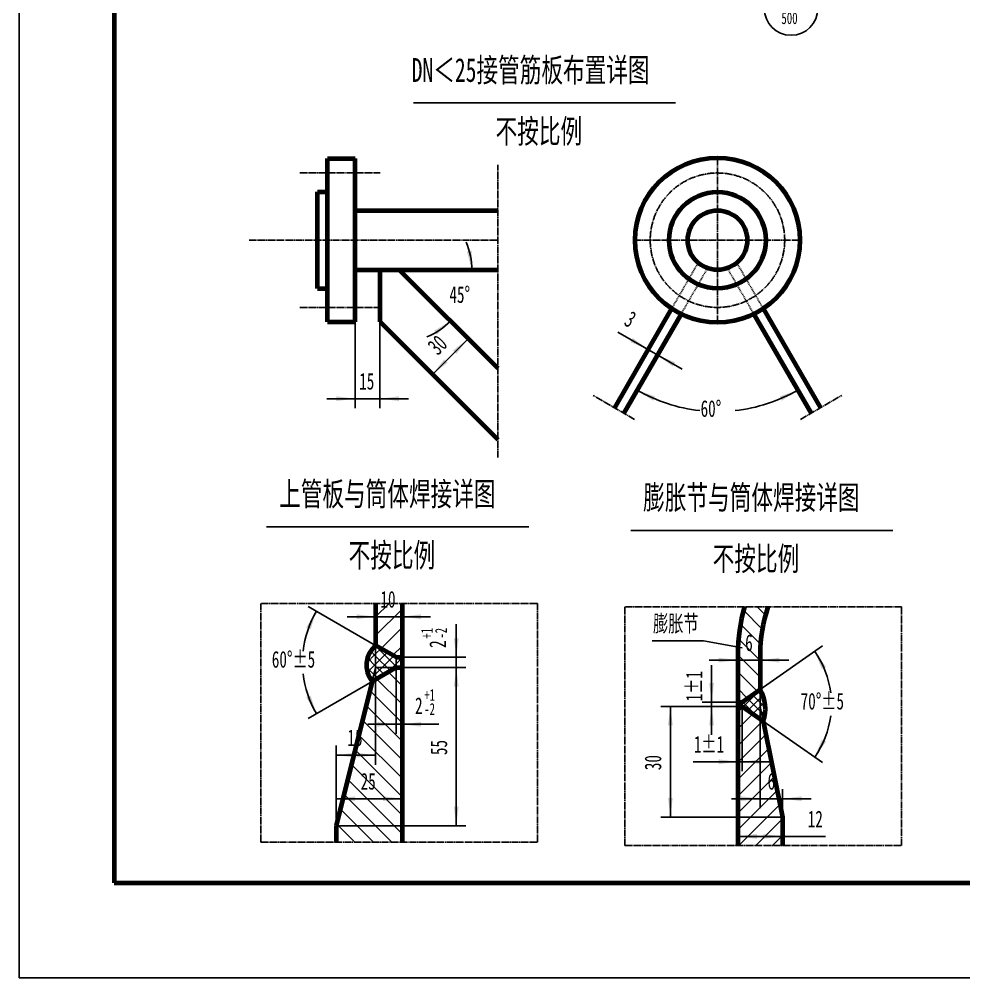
# Model space of a CAD drawing. Header units: millimetres. Extents: x -8410 to 8410, y -5940 to 5940.
# Drawn here: x -8410 to -4438, y -5940 to -1907 of the extents above; entities that cross this region are included whole.
import ezdxf

# ---------------------------------------------------------------- set-up
doc = ezdxf.new("R2010")
doc.units = ezdxf.units.MM
doc.linetypes.add('EB_DASH', pattern=[6, 3, -3])
doc.linetypes.add('EB_DASHDOT', pattern=[39, 30, -3, 3, -3])
for name, color, linetype, lineweight in [('CAXA0', 7, 'Continuous', 70), ('CAXA1', 1, 'EB_DASHDOT', 25), ('CAXA2', 6, 'EB_DASH', 25), ('CAXA3', 7, 'Continuous', 25), ('CAXA4', 3, 'Continuous', 25), ('CAXA5', 4, 'Continuous', 25)]:
    doc.layers.add(name, color=color, linetype=linetype, lineweight=lineweight)
doc.styles.add('标准', font='', dxfattribs={"width": 0.667})
doc.styles.get('标准').set_extended_font_data('FangSong_GB2312')
doc.dimstyles.new('标准', dxfattribs={"dimscale": 20, "dimtxt": 3.5, "dimasz": 4, "dimexe": 2, "dimexo": 0, "dimtad": 1, "dimdec": 1, "dimdsep": 46, "dimtxsty": '标准', "dimcen": 0, "dimdle": 6, "dimazin": 2, "dimtfac": 1, "dimtdec": 3, "dimtmove": 0, "dimatfit": 3, "dimldrblk": 'NONE', "dimfxl": 0, "dimtolj": 1, "dimtzin": 0, "dimarcsym": 0})

# ---------------------------------------------------------------- blocks, each defined once
blk = doc.blocks.new('*D299')
at = {"layer": 'CAXA4', "linetype": 'Continuous', "lineweight": 25}
for points in [[(-6522.3, -3251.8), (-6571.8, -3315.5), (-6585.9, -3301.3)], [(-6672.2, -3401.7), (-6608.5, -3352.2), (-6622.7, -3338.1)]]:
    blk.add_hatch(color=0, dxfattribs=at).paths.add_polyline_path(points, flags=0)
at = {"layer": 'CAXA4', "color": 0, "linetype": 'Continuous', "lineweight": 25}
for p, q in [((-6398.1, -3376), (-6550.6, -3223.5)), ((-6672.2, -3401.7), (-6522.3, -3251.8)), ((-6398.1, -3675.8), (-6700.5, -3373.4))]:
    blk.add_line(p, q, dxfattribs=at)
at = {"layer": 'CAXA4', "color": 0, "linetype": 'Continuous', "lineweight": 25, "insert": (-6699, -3275.2), "char_height": 70, "attachment_point": 1, "rotation": 45, "style": '标准'}
blk.add_mtext('\\fFangSong_GB2312|b0|i0|p34;30', dxfattribs=at)
blk = doc.blocks.new('_NONE')
blk = doc.blocks.new('*D300')
at = {"layer": 'CAXA4', "linetype": 'Continuous', "lineweight": 25}
for points in [[(-6996.9, -3503.9), (-7076.9, -3513.9), (-7076.9, -3493.9)], [(-6892.9, -3503.9), (-6812.9, -3513.9), (-6812.9, -3493.9)]]:
    blk.add_hatch(color=0, dxfattribs=at).paths.add_polyline_path(points, flags=0)
at = {"layer": 'CAXA4', "color": 0, "linetype": 'Continuous', "lineweight": 25}
for p, q in [((-6996.9, -3181), (-6996.9, -3543.9)), ((-6892.9, -3181), (-6892.9, -3543.9)), ((-7116.9, -3503.9), (-6772.9, -3503.9))]:
    blk.add_line(p, q, dxfattribs=at)
at = {"layer": 'CAXA4', "color": 0, "linetype": 'Continuous', "lineweight": 25, "insert": (-6980.4, -3395.5), "char_height": 70, "attachment_point": 1, "style": '标准'}
blk.add_mtext('\\fFangSong_GB2312|b0|i0|p34;15', dxfattribs=at)
blk = doc.blocks.new('*D301')
at = {"layer": 'CAXA4', "linetype": 'Continuous', "lineweight": 25}
for points in [[(-6506.9, -2962.1), (-6507.7, -2880.5), (-6527, -2885.6)], [(-6596.3, -3177.9), (-6654.6, -3235.1), (-6664.5, -3217.7)]]:
    blk.add_hatch(color=0, dxfattribs=at).paths.add_polyline_path(points, flags=0)
at = {"layer": 'CAXA4', "color": 0, "linetype": 'Continuous', "lineweight": 25}
for start, end in [(0, 22.5364), (292.4636, 315)]:
    blk.add_arc((-6812, -2962.1), 305.1, start, end, dxfattribs=at)
at = {"layer": 'CAXA4', "color": 0, "linetype": 'Continuous', "lineweight": 25, "insert": (-6601.1, -3030.9), "char_height": 70, "attachment_point": 1, "style": '标准'}
blk.add_mtext('\\fFangSong_GB2312|b0|i0|p34;45{%%D}', dxfattribs=at)
blk = doc.blocks.new('*D302')
at = {"layer": 'CAXA4', "linetype": 'Continuous', "lineweight": 25}
for points in [[(-5811.7, -3467.7), (-5744.2, -3512.7), (-5736.3, -3494.3)], [(-5136.2, -3467.7), (-5203.8, -3512.7), (-5211.6, -3494.3)]]:
    blk.add_hatch(color=0, dxfattribs=at).paths.add_polyline_path(points, flags=0)
at = {"layer": 'CAXA4', "color": 0, "linetype": 'Continuous', "lineweight": 25}
for start, end in [(240, 263.671), (276.329, 300)]:
    blk.add_arc((-5474, -2882.7), 675.5, start, end, dxfattribs=at)
at = {"layer": 'CAXA4', "color": 0, "linetype": 'Continuous', "lineweight": 25, "insert": (-5544.9, -3510.3), "char_height": 70, "attachment_point": 1, "style": '标准'}
blk.add_mtext('\\fFangSong_GB2312|b0|i0|p34;60{%%D}', dxfattribs=at)
blk = doc.blocks.new('*D303')
at = {"layer": 'CAXA4', "linetype": 'Continuous', "lineweight": 25}
for points in [[(-5765.8, -3297), (-5830.1, -3248.3), (-5840.1, -3265.7)], [(-5726.3, -3319.8), (-5652, -3351.1), (-5662, -3368.5)]]:
    blk.add_hatch(color=0, dxfattribs=at).paths.add_polyline_path(points, flags=0)
at = {"layer": 'CAXA4', "color": 0, "linetype": 'Continuous', "lineweight": 25}
for p, q in [((-5666.6, -3125.2), (-5785.8, -3331.6)), ((-5627.1, -3148), (-5746.3, -3354.4)), ((-5622.4, -3379.8), (-5893.2, -3223.4))]:
    blk.add_line(p, q, dxfattribs=at)
at = {"layer": 'CAXA4', "color": 0, "linetype": 'Continuous', "lineweight": 25, "insert": (-5836, -3131.3), "char_height": 70, "attachment_point": 1, "rotation": 330, "style": '标准'}
blk.add_mtext('\\fFangSong_GB2312|b0|i0|p34;3', dxfattribs=at)
blk = doc.blocks.new('CAXBLOCK164')
at = {"layer": 'CAXA0', "color": 0, "linetype": 'Continuous', "lineweight": 25}
for p, q in [((-6911.1, -4422.1), (-6854.2, -4365.2)), ((-6911.1, -4499.9), (-6800.2, -4389)), ((-6888.3, -4554.8), (-6800.2, -4466.8)), ((-6839, -4583.3), (-6800.2, -4544.5))]:
    blk.add_line(p, q, dxfattribs=at)
blk = doc.blocks.new('CAXBLOCK165')
at = {"layer": 'CAXA0', "color": 0, "linetype": 'Continuous', "lineweight": 25}
for p, q in [((-6857.8, -4653.9), (-6800.2, -4711.5)), ((-6907.1, -4682.4), (-6800.2, -4789.3)), ((-6935.4, -4731.9), (-6800.2, -4867)), ((-6950.9, -4794.1), (-6800.2, -4944.8)), ((-6966.5, -4856.3), (-6800.2, -5022.6)), ((-6982, -4918.6), (-6800.2, -5100.4)), ((-6997.6, -4980.8), (-6800.2, -5178.2)), ((-7013.2, -5043), (-6800.2, -5256)), ((-7028.7, -5105.2), (-6800.2, -5333.7)), ((-7044.3, -5167.5), (-6842.9, -5368.8)), ((-7059.8, -5229.7), (-6920.7, -5368.8)), ((-7075.4, -5291.9), (-6998.5, -5368.8)), ((-7077.4, -5367.6), (-7076.3, -5368.8))]:
    blk.add_line(p, q, dxfattribs=at)
blk = doc.blocks.new('CAXBLOCK166')
at = {"layer": 'CAXA0', "color": 0, "linetype": 'Continuous', "lineweight": 25}
for p, q in [((-6912.4, -4542.8), (-6911.1, -4544)), ((-6911.1, -4544), (-6824.7, -4630.4)), ((-6945.5, -4594.5), (-6911.1, -4628.9)), ((-6932.1, -4565.4), (-6911.1, -4586.5)), ((-6911.1, -4586.5), (-6848.8, -4648.7)), ((-6821.2, -4591.5), (-6800.2, -4612.5)), ((-6949.5, -4633), (-6918.4, -4664)), ((-6911.1, -4628.9), (-6875.7, -4664.3)), ((-6824.7, -4630.4), (-6820.3, -4634.8)), ((-6918.4, -4664), (-6902.6, -4679.8))]:
    blk.add_line(p, q, dxfattribs=at)
blk = doc.blocks.new('CAXBLOCK167')
at = {"layer": 'CAXA0', "color": 0, "linetype": 'Continuous', "lineweight": 25}
for p, q in [((-6911.1, -4577.7), (-6888.3, -4554.8)), ((-6949.4, -4615.9), (-6911.1, -4577.7)), ((-6920.3, -4671.7), (-6834.5, -4585.9)), ((-6911.1, -4620.1), (-6861.4, -4570.4)), ((-6824.7, -4618.5), (-6800.2, -4594)), ((-6945.6, -4654.6), (-6911.1, -4620.1)), ((-6863.2, -4657), (-6824.7, -4618.5)), ((-6932.4, -4683.8), (-6920.3, -4671.7))]:
    blk.add_line(p, q, dxfattribs=at)
blk = doc.blocks.new('*D309')
at = {"layer": 'CAXA4', "linetype": 'Continuous', "lineweight": 25}
for points in [[(-6572.2, -4634.8), (-6582.2, -4714.8), (-6562.2, -4714.8)], [(-6572.2, -5300.1), (-6582.2, -5220.1), (-6562.2, -5220.1)]]:
    blk.add_hatch(color=0, dxfattribs=at).paths.add_polyline_path(points, flags=0)
at = {"layer": 'CAXA4', "color": 0, "linetype": 'Continuous', "lineweight": 25}
for p, q in [((-6800.2, -4634.8), (-6532.2, -4634.8)), ((-6572.2, -4634.8), (-6572.2, -5300.1)), ((-7077.4, -5300.1), (-6532.2, -5300.1))]:
    blk.add_line(p, q, dxfattribs=at)
at = {"layer": 'CAXA4', "color": 0, "linetype": 'Continuous', "lineweight": 25, "insert": (-6680.6, -5003), "char_height": 70, "attachment_point": 1, "rotation": 90, "style": '标准'}
blk.add_mtext('\\fFangSong_GB2312|b0|i0|p34;55', dxfattribs=at)
blk = doc.blocks.new('CAXBLOCK168')
at = {"layer": 'CAXA0', "color": 0, "attachment_point": 1, "rotation": 90, "style": '标准'}
for s, insert, char_height in [('\\fFangSong_GB2312|b0|i0|p34;+1', (-6720.4, -4513.1), 49.497), ('\\fFangSong_GB2312|b0|i0|p34;-2', (-6661.3, -4513.1), 49.497), ('\\fFangSong_GB2312|b0|i0|p34;2', (-6685.5, -4552.1), 70)]:
    blk.add_mtext(s, dxfattribs=dict(at, insert=insert, char_height=char_height))
blk = doc.blocks.new('*D310')
at = {"layer": 'CAXA0', "linetype": 'Continuous', "lineweight": 25}
for points in [[(-6572.2, -4591.5), (-6562.2, -4511.5), (-6582.2, -4511.5)], [(-6572.2, -4634.8), (-6562.2, -4714.8), (-6582.2, -4714.8)]]:
    blk.add_hatch(color=0, dxfattribs=at).paths.add_polyline_path(points, flags=0)
at = {"layer": 'CAXA0', "color": 0, "linetype": 'Continuous', "lineweight": 25}
for p, q in [((-6572.2, -4754.8), (-6572.2, -4452.4)), ((-6800.2, -4591.5), (-6532.2, -4591.5)), ((-6800.2, -4634.8), (-6532.2, -4634.8))]:
    blk.add_line(p, q, dxfattribs=at)
blk.add_blockref('CAXBLOCK168', (0, 0), dxfattribs=at)
blk = doc.blocks.new('CAXBLOCK169')
at = {"layer": 'CAXA4', "color": 0, "insert": (-7347.8, -4565.2), "char_height": 70, "attachment_point": 1, "style": '标准'}
blk.add_mtext('\\fFangSong_GB2312|b0|i0|p34;60{%%D}{%%P}5', dxfattribs=at)
blk = doc.blocks.new('*D312')
at = {"layer": 'CAXA4', "linetype": 'Continuous', "lineweight": 25}
for points in [[(-7160.6, -4397.6), (-7203.4, -4466.9), (-7184.5, -4473.5)], [(-7160.6, -4828.7), (-7203.4, -4759.5), (-7184.5, -4752.8)]]:
    blk.add_hatch(color=0, dxfattribs=at).paths.add_polyline_path(points, flags=0)
at = {"layer": 'CAXA4', "color": 0, "linetype": 'Continuous', "lineweight": 25}
for p, q in [((-6911.1, -4541.7), (-7195.3, -4377.6)), ((-6925.7, -4693.1), (-7195.3, -4848.7))]:
    blk.add_line(p, q, dxfattribs=at)
for start, end in [(150, 173.6143), (186.3857, 210)]:
    blk.add_arc((-6787.2, -4613.2), 431.1, start, end, dxfattribs=at)
blk.add_blockref('CAXBLOCK169', (0, 0), dxfattribs=at)
blk = doc.blocks.new('CAXBLOCK170')
at = {"layer": 'CAXA4', "color": 0, "attachment_point": 1, "style": '标准'}
for s, insert, char_height in [('\\fFangSong_GB2312|b0|i0|p34;+1', (-6706.6, -4725.3), 49.497), ('\\fFangSong_GB2312|b0|i0|p34;2', (-6745.6, -4760.3), 70), ('\\fFangSong_GB2312|b0|i0|p34;-2', (-6706.6, -4784.4), 49.497)]:
    blk.add_mtext(s, dxfattribs=dict(at, insert=insert, char_height=char_height))
blk = doc.blocks.new('*D314')
at = {"layer": 'CAXA4', "linetype": 'Continuous', "lineweight": 25}
for points in [[(-6824.7, -4873.6), (-6904.7, -4883.6), (-6904.7, -4863.6)], [(-6800.2, -4873.6), (-6720.2, -4883.6), (-6720.2, -4863.6)]]:
    blk.add_hatch(color=0, dxfattribs=at).paths.add_polyline_path(points, flags=0)
at = {"layer": 'CAXA4', "color": 0, "linetype": 'Continuous', "lineweight": 25}
for p, q in [((-6800.2, -4365.2), (-6800.2, -4913.6)), ((-6824.7, -4715.9), (-6824.7, -4913.6)), ((-6944.7, -4873.6), (-6646, -4873.6))]:
    blk.add_line(p, q, dxfattribs=at)
blk.add_blockref('CAXBLOCK170', (0, 0), dxfattribs=at)
blk = doc.blocks.new('*D316')
at = {"layer": 'CAXA4', "linetype": 'Continuous', "lineweight": 25}
for points in [[(-6911.1, -4421), (-6991.1, -4431), (-6991.1, -4411)], [(-6800.2, -4421), (-6720.2, -4431), (-6720.2, -4411)]]:
    blk.add_hatch(color=0, dxfattribs=at).paths.add_polyline_path(points, flags=0)
at = {"layer": 'CAXA4', "color": 0, "linetype": 'Continuous', "lineweight": 25}
for p, q in [((-6911.1, -4365.2), (-6911.1, -4461)), ((-6800.2, -4365.2), (-6800.2, -4461)), ((-7031.1, -4421), (-6680.2, -4421))]:
    blk.add_line(p, q, dxfattribs=at)
at = {"layer": 'CAXA4', "color": 0, "linetype": 'Continuous', "lineweight": 25, "insert": (-6891.1, -4312.6), "char_height": 70, "attachment_point": 1, "style": '标准'}
blk.add_mtext('\\fFangSong_GB2312|b0|i0|p34;10', dxfattribs=at)
blk = doc.blocks.new('*D317')
at = {"layer": 'CAXA4', "linetype": 'Continuous', "lineweight": 25}
for points in [[(-7077.4, -5003.4), (-6997.4, -4993.4), (-6997.4, -5013.4)], [(-6911.1, -5003.4), (-6991.1, -4993.4), (-6991.1, -5013.4)]]:
    blk.add_hatch(color=0, dxfattribs=at).paths.add_polyline_path(points, flags=0)
at = {"layer": 'CAXA4', "color": 0, "linetype": 'Continuous', "lineweight": 25}
for p, q in [((-6911.1, -4634.8), (-6911.1, -5043.4)), ((-7077.4, -5368.8), (-7077.4, -4963.4)), ((-6911.1, -5003.4), (-7077.4, -5003.4))]:
    blk.add_line(p, q, dxfattribs=at)
at = {"layer": 'CAXA4', "color": 0, "linetype": 'Continuous', "lineweight": 25, "insert": (-7029.8, -4895), "char_height": 70, "attachment_point": 1, "style": '标准'}
blk.add_mtext('\\fFangSong_GB2312|b0|i0|p34;15', dxfattribs=at)
blk = doc.blocks.new('*D318')
at = {"layer": 'CAXA4', "linetype": 'Continuous', "lineweight": 25}
for points in [[(-7077.4, -5186.6), (-6997.4, -5196.6), (-6997.4, -5176.6)], [(-6800.2, -5186.6), (-6880.2, -5196.6), (-6880.2, -5176.6)]]:
    blk.add_hatch(color=0, dxfattribs=at).paths.add_polyline_path(points, flags=0)
at = {"layer": 'CAXA4', "color": 0, "linetype": 'Continuous', "lineweight": 25}
for p, q in [((-7077.4, -5368.8), (-7077.4, -5146.6)), ((-6800.2, -5368.8), (-6800.2, -5146.6)), ((-7077.4, -5186.6), (-6800.2, -5186.6))]:
    blk.add_line(p, q, dxfattribs=at)
at = {"layer": 'CAXA4', "color": 0, "linetype": 'Continuous', "lineweight": 25, "insert": (-6974.3, -5078.2), "char_height": 70, "attachment_point": 1, "style": '标准'}
blk.add_mtext('\\fFangSong_GB2312|b0|i0|p34;25', dxfattribs=at)
blk = doc.blocks.new('CAXBLOCK172')
at = {"layer": 'CAXA0', "color": 0, "linetype": 'Continuous', "lineweight": 25}
for p, q in [((-5366.4, -4800.7), (-5294.4, -4728.7)), ((-5294.4, -4728.7), (-5293.9, -4728.2)), ((-5294.4, -4764), (-5282.4, -4752.1)), ((-5388.3, -4787.2), (-5381.5, -4780.4)), ((-5345.6, -4815.3), (-5294.4, -4764)), ((-5294.1, -4799.2), (-5274.8, -4779.9)), ((-5324.8, -4829.8), (-5294.1, -4799.2)), ((-5304, -4844.4), (-5288.2, -4828.6)), ((-5288.2, -4828.6), (-5272.6, -4813)), ((-5283.2, -4858.9), (-5282.3, -4858)), ((-5282.3, -4858), (-5280.7, -4856.5))]:
    blk.add_line(p, q, dxfattribs=at)
blk = doc.blocks.new('CAXBLOCK173')
at = {"layer": 'CAXA0', "color": 0, "linetype": 'Continuous', "lineweight": 25}
for p, q in [((-5326.4, -4749.9), (-5294.4, -4781.9)), ((-5305.6, -4735.3), (-5294.4, -4746.6)), ((-5294.4, -4746.6), (-5279.2, -4761.7)), ((-5388.3, -4794.1), (-5384.2, -4798.1)), ((-5368, -4779), (-5299.3, -4847.6)), ((-5347.2, -4764.4), (-5289.5, -4822.1)), ((-5294.4, -4781.9), (-5272.5, -4803.8)), ((-5289.5, -4822.1), (-5275.4, -4836.3))]:
    blk.add_line(p, q, dxfattribs=at)
blk = doc.blocks.new('CAXBLOCK174')
at = {"layer": 'CAXA0', "color": 0, "linetype": 'Continuous', "lineweight": 25}
for p, q in [((-5364.1, -4394), (-5285.3, -4472.8)), ((-5307.4, -4380), (-5272.5, -4414.9)), ((-5377, -4451.8), (-5292.9, -4535.9)), ((-5385.3, -4514.2), (-5294.4, -4605.1)), ((-5388.3, -4581.9), (-5294.4, -4675.8)), ((-5388.3, -4652.6), (-5305.6, -4735.3)), ((-5388.3, -4723.4), (-5347.2, -4764.4))]:
    blk.add_line(p, q, dxfattribs=at)
blk = doc.blocks.new('CAXBLOCK175')
at = {"layer": 'CAXA0', "color": 0, "linetype": 'Continuous', "lineweight": 25}
for p, q in [((-5388.3, -4822.6), (-5366.4, -4800.7)), ((-5388.3, -4893.3), (-5324.8, -4829.8)), ((-5388.3, -4964), (-5283.2, -4858.9)), ((-5388.3, -5034.7), (-5270.4, -4916.9)), ((-5388.3, -5105.4), (-5258.6, -4975.7)), ((-5388.3, -5176.1), (-5246.7, -5034.6)), ((-5388.3, -5246.8), (-5234.8, -5093.4)), ((-5388.3, -5317.6), (-5223, -5152.2)), ((-5383.7, -5383.7), (-5211.1, -5211.1)), ((-5312.9, -5383.7), (-5200.5, -5271.2)), ((-5242.2, -5383.7), (-5200.5, -5341.9))]:
    blk.add_line(p, q, dxfattribs=at)
blk = doc.blocks.new('CAXBLOCK176')
at = {"layer": 'CAXA4', "color": 0, "insert": (-5124.2, -4741.3), "char_height": 70, "attachment_point": 1, "style": '标准'}
blk.add_mtext('\\fFangSong_GB2312|b0|i0|p34;70{%%D}{%%P}5', dxfattribs=at)
blk = doc.blocks.new('*D324')
at = {"layer": 'CAXA4', "linetype": 'Continuous', "lineweight": 25}
for points in [[(-5064.9, -4566.8), (-5016.9, -4632.6), (-5035.3, -4640.5)], [(-5064.9, -5011.8), (-5016.9, -4945.9), (-5035.3, -4938.1)]]:
    blk.add_hatch(color=0, dxfattribs=at).paths.add_polyline_path(points, flags=0)
at = {"layer": 'CAXA4', "color": 0, "linetype": 'Continuous', "lineweight": 25}
for p, q in [((-5294.4, -4727.4), (-5032.2, -4543.8)), ((-5281.9, -4859.8), (-5032.2, -5034.7))]:
    blk.add_line(p, q, dxfattribs=at)
for start, end in [(7.1003, 35), (325, 352.8997)]:
    blk.add_arc((-5382.7, -4789.3), 387.9, start, end, dxfattribs=at)
blk.add_blockref('CAXBLOCK176', (0, 0), dxfattribs=at)
blk = doc.blocks.new('CAXBLOCK177')
at = {"layer": 'CAXA4', "color": 0, "insert": (-5607.1, -4776.8), "char_height": 70, "attachment_point": 1, "rotation": 90, "style": '标准'}
blk.add_mtext('\\fFangSong_GB2312|b0|i0|p34;1{%%P}1', dxfattribs=at)
blk = doc.blocks.new('*D326')
at = {"layer": 'CAXA4', "linetype": 'Continuous', "lineweight": 25}
for points in [[(-5498.7, -4780.4), (-5508.7, -4700.4), (-5488.7, -4700.4)], [(-5498.7, -4798.1), (-5508.7, -4878.1), (-5488.7, -4878.1)]]:
    blk.add_hatch(color=0, dxfattribs=at).paths.add_polyline_path(points, flags=0)
at = {"layer": 'CAXA4', "color": 0, "linetype": 'Continuous', "lineweight": 25}
for p, q in [((-5498.7, -4624.4), (-5498.7, -4918.1)), ((-5370.1, -4780.4), (-5538.7, -4780.4)), ((-5370.1, -4798.1), (-5538.7, -4798.1))]:
    blk.add_line(p, q, dxfattribs=at)
blk.add_blockref('CAXBLOCK177', (0, 0), dxfattribs=at)
blk = doc.blocks.new('*D328')
at = {"layer": 'CAXA4', "linetype": 'Continuous', "lineweight": 25}
for points in [[(-5388.3, -4603.7), (-5468.3, -4613.7), (-5468.3, -4593.7)], [(-5294.4, -4603.7), (-5214.4, -4613.7), (-5214.4, -4593.7)]]:
    blk.add_hatch(color=0, dxfattribs=at).paths.add_polyline_path(points, flags=0)
at = {"layer": 'CAXA4', "color": 0, "linetype": 'Continuous', "lineweight": 25}
for p, q in [((-5388.3, -4579), (-5388.3, -4643.7)), ((-5294.4, -4579), (-5294.4, -4643.7)), ((-5508.3, -4603.7), (-5174.4, -4603.7))]:
    blk.add_line(p, q, dxfattribs=at)
at = {"layer": 'CAXA4', "color": 0, "linetype": 'Continuous', "lineweight": 25, "insert": (-5357.3, -4495.3), "char_height": 70, "attachment_point": 1, "style": '标准'}
blk.add_mtext('\\fFangSong_GB2312|b0|i0|p34;6', dxfattribs=at)
blk = doc.blocks.new('*D329')
at = {"layer": 'CAXA4', "linetype": 'Continuous', "lineweight": 25}
for points in [[(-5671.9, -4798.1), (-5681.9, -4878.1), (-5661.9, -4878.1)], [(-5671.9, -5263.8), (-5681.9, -5183.8), (-5661.9, -5183.8)]]:
    blk.add_hatch(color=0, dxfattribs=at).paths.add_polyline_path(points, flags=0)
at = {"layer": 'CAXA4', "color": 0, "linetype": 'Continuous', "lineweight": 25}
for p, q in [((-5370.1, -4798.1), (-5711.9, -4798.1)), ((-5671.9, -4798.1), (-5671.9, -5263.8)), ((-5200.5, -5263.8), (-5711.9, -5263.8))]:
    blk.add_line(p, q, dxfattribs=at)
at = {"layer": 'CAXA4', "color": 0, "linetype": 'Continuous', "lineweight": 25, "insert": (-5780.3, -5066.4), "char_height": 70, "attachment_point": 1, "rotation": 90, "style": '标准'}
blk.add_mtext('\\fFangSong_GB2312|b0|i0|p34;30', dxfattribs=at)
blk = doc.blocks.new('CAXBLOCK178')
at = {"layer": 'CAXA4', "color": 0, "insert": (-5573.2, -4922.6), "char_height": 70, "attachment_point": 1, "style": '标准'}
blk.add_mtext('\\fFangSong_GB2312|b0|i0|p34;1{%%P}1', dxfattribs=at)
blk = doc.blocks.new('*D330')
at = {"layer": 'CAXA4', "linetype": 'Continuous', "lineweight": 25}
for points in [[(-5388.3, -5031), (-5468.3, -5021), (-5468.3, -5041)], [(-5370.1, -5031), (-5290.1, -5021), (-5290.1, -5041)]]:
    blk.add_hatch(color=0, dxfattribs=at).paths.add_polyline_path(points, flags=0)
at = {"layer": 'CAXA4', "color": 0, "linetype": 'Continuous', "lineweight": 25}
for p, q in [((-5388.3, -4579), (-5388.3, -5071)), ((-5370.1, -4780.4), (-5370.1, -5071)), ((-5250.1, -5031), (-5576.7, -5031))]:
    blk.add_line(p, q, dxfattribs=at)
blk.add_blockref('CAXBLOCK178', (0, 0), dxfattribs=at)
blk = doc.blocks.new('*D332')
at = {"layer": 'CAXA4', "linetype": 'Continuous', "lineweight": 25}
for points in [[(-5294.4, -5186.6), (-5374.4, -5196.6), (-5374.4, -5176.6)], [(-5200.5, -5186.6), (-5120.5, -5196.6), (-5120.5, -5176.6)]]:
    blk.add_hatch(color=0, dxfattribs=at).paths.add_polyline_path(points, flags=0)
at = {"layer": 'CAXA4', "color": 0, "linetype": 'Continuous', "lineweight": 25}
for p, q in [((-5294.4, -4727.4), (-5294.4, -5226.6)), ((-5200.5, -5263.8), (-5200.5, -5146.6)), ((-5414.4, -5186.6), (-5080.5, -5186.6))]:
    blk.add_line(p, q, dxfattribs=at)
at = {"layer": 'CAXA4', "color": 0, "linetype": 'Continuous', "lineweight": 25, "insert": (-5263.4, -5078.2), "char_height": 70, "attachment_point": 1, "style": '标准'}
blk.add_mtext('\\fFangSong_GB2312|b0|i0|p34;6', dxfattribs=at)
blk = doc.blocks.new('*D333')
at = {"layer": 'CAXA4', "linetype": 'Continuous', "lineweight": 25}
for points in [[(-5388.3, -5345.1), (-5308.3, -5355.1), (-5308.3, -5335.1)], [(-5200.5, -5345.1), (-5280.5, -5355.1), (-5280.5, -5335.1)]]:
    blk.add_hatch(color=0, dxfattribs=at).paths.add_polyline_path(points, flags=0)
at = {"layer": 'CAXA4', "color": 0, "linetype": 'Continuous', "lineweight": 25}
for p, q in [((-5388.3, -5383.7), (-5388.3, -5305.1)), ((-5200.5, -5383.7), (-5200.5, -5305.1)), ((-5388.3, -5345.1), (-5019.8, -5345.1))]:
    blk.add_line(p, q, dxfattribs=at)
at = {"layer": 'CAXA4', "color": 0, "linetype": 'Continuous', "lineweight": 25, "insert": (-5094.3, -5236.7), "char_height": 70, "attachment_point": 1, "style": '标准'}
blk.add_mtext('\\fFangSong_GB2312|b0|i0|p34;12', dxfattribs=at)
blk = doc.blocks.new('*D334')
at = {"layer": 'CAXA4', "color": 0, "linetype": 'Continuous', "lineweight": 25}
for p, q in [((-5532.2, -4522.9), (-5748.1, -4522.9)), ((-5370.1, -4552.1), (-5532.2, -4522.9))]:
    blk.add_line(p, q, dxfattribs=at)
at = {"layer": 'CAXA4', "color": 0, "linetype": 'Continuous', "lineweight": 25, "insert": (-5744.6, -4414.5), "char_height": 70, "attachment_point": 1, "style": '标准'}
blk.add_mtext('\\fFangSong_GB2312|b0|i0|p34;膨胀节', dxfattribs=at)
blk = doc.blocks.new('CAXBLOCK179', base_point=(8010, -5540))
at = {"layer": 'CAXA0', "linetype": 'Continuous', "lineweight": 25}
for p, q in [((-8410, -5940), (-8410, 5940)), ((8410, -5940), (-8410, -5940))]:
    blk.add_line(p, q, dxfattribs=at)
at = {"layer": 'CAXA0', "linetype": 'Continuous', "lineweight": 70}
for p, q in [((-8010, 5540), (-8010, -5540)), ((-8010, -5540), (8010, -5540))]:
    blk.add_line(p, q, dxfattribs=at)

msp = doc.modelspace()

# ---------------------------------------------------------------- linework, layer by layer
at = {"layer": 'CAXA0'}
for p, q in [((-7113.13, -3181.05), (-7113.13, -2493.22)), ((-7113.13, -2493.22), (-6996.88, -2493.22)), ((-6996.88, -3181.05), (-6996.88, -2493.22)), ((-7155.96, -3040.23), (-7155.96, -2634.04)), ((-7155.96, -2634.04), (-7113.13, -2634.04)), ((-6996.88, -2712.13), (-6398.09, -2712.13)), ((-6996.88, -2962.13), (-6398.09, -2962.13)), ((-6892.87, -3181.05), (-6892.87, -2962.13)), ((-6811.98, -2962.13), (-6398.09, -3376.03)), ((-7155.96, -3040.23), (-7113.13, -3040.23)), ((-5666.58, -3125.16), (-5907.29, -3542.08)), ((-5281.34, -3125.16), (-5040.63, -3542.08)), ((-7113.13, -3181.05), (-6996.88, -3181.05)), ((-6892.87, -3181.05), (-6398.09, -3675.83)), ((-5627.09, -3147.96), (-5867.8, -3564.88)), ((-5320.83, -3147.96), (-5080.12, -3564.88)), ((-6911.11, -4365.16), (-6911.11, -4541.67)), ((-6800.22, -4365.16), (-6800.22, -5368.82)), ((-6824.72, -4591.54), (-6911.11, -4541.67)), ((-6824.72, -4591.54), (-6800.22, -4591.54)), ((-5388.27, -4578.99), (-5388.27, -5383.65)), ((-5294.37, -4578.99), (-5294.37, -4727.41)), ((-6824.72, -4634.81), (-6925.68, -4693.1)), ((-6824.72, -4634.81), (-6800.22, -4634.81)), ((-6925.68, -4693.1), (-7077.44, -5300.14)), ((-5370.09, -4780.44), (-5294.37, -4727.41)), ((-5388.27, -4780.44), (-5370.09, -4780.44)), ((-5388.27, -4798.1), (-5370.09, -4798.1)), ((-5370.09, -4798.1), (-5281.92, -4859.84)), ((-5281.92, -4859.84), (-5200.46, -5263.82)), ((-5200.46, -5263.82), (-5200.46, -5383.65)), ((-7077.44, -5300.14), (-7077.44, -5368.82))]:
    msp.add_line(p, q, dxfattribs=at)
for radius in [346.5, 203.09, 125]:
    msp.add_circle((-5473.96, -2837.13), radius, dxfattribs=at)
for centre, radius, start, end in [((-4668.34, -4578.99), 719.93, 163.95385, 180), ((-4668.34, -4578.99), 626.03, 161.46564, 180), ((-6840.96, -4624.84), 108.8, 130.14632, 218.86037), ((-5427.1, -4806.69), 154.61, 339.89231, 30.84842)]:
    msp.add_arc(centre, radius, start, end, dxfattribs=at)
at = {"layer": 'CAXA1', "linetype": 'EB_DASHDOT', "lineweight": 25}
for p, q in [((-5473.96, -3186.63), (-5473.96, -2487.63)), ((-7443.52, -2837.13), (-6398.09, -2837.13)), ((-5823.47, -2837.13), (-5124.46, -2837.13))]:
    msp.add_line(p, q, dxfattribs=at)
at = {"layer": 'CAXA1'}
for p, q in [((-6398.09, -3751.47), (-6398.09, -2520.32)), ((-7229.38, -2554.44), (-6892.87, -2554.44)), ((-7229.38, -3119.82), (-6892.87, -3119.82)), ((-5822.5, -3591.03), (-5997.06, -3490.25)), ((-5125.43, -3591.03), (-4950.86, -3490.25)), ((-7393.43, -4365.16), (-7393.43, -5368.82)), ((-6230.81, -4365.16), (-7393.43, -4365.16)), ((-6230.81, -5368.82), (-6230.81, -4365.16)), ((-5862.79, -4380), (-5862.79, -5383.65)), ((-4700.17, -4380), (-5862.79, -4380)), ((-4700.17, -5383.65), (-4700.17, -4380)), ((-7393.43, -5368.82), (-6230.81, -5368.82)), ((-5862.79, -5383.65), (-4700.17, -5383.65))]:
    msp.add_line(p, q, dxfattribs=at)
msp.add_circle((-5473.96, -2837.13), 282.69, dxfattribs=at)
at = {"layer": 'CAXA2'}
for p, q in [((-5555.16, -2932.17), (-5666.58, -3125.16)), ((-5392.77, -2932.17), (-5281.34, -3125.16)), ((-5515.67, -2954.97), (-5627.09, -3147.96)), ((-5432.26, -2954.97), (-5320.83, -3147.96))]:
    msp.add_line(p, q, dxfattribs=at)
at = {"layer": 'CAXA3'}
for p, q in [((-6751.62, -2259.72), (-5649.81, -2259.72)), ((-7369.48, -4042.83), (-6267.67, -4042.83)), ((-5838.84, -4057.66), (-4737.03, -4057.66))]:
    msp.add_line(p, q, dxfattribs=at)
msp.add_circle((-5164.51, -1862.82), 112.5, dxfattribs=at)
at = {"layer": 'CAXA4'}
for p, q in [((-6911.11, -4541.67), (-6911.11, -4634.81)), ((-6824.72, -4591.54), (-6824.72, -4715.94)), ((-6911.11, -4634.81), (-6925.68, -4693.1)), ((-6824.72, -4634.81), (-6911.11, -4634.81)), ((-5294.37, -4727.41), (-5294.37, -4798.1)), ((-5370.09, -4780.44), (-5370.09, -4798.1)), ((-5294.37, -4798.1), (-5281.92, -4859.84)), ((-5200.46, -5263.82), (-5296.68, -5263.82)), ((-6843.78, -5300.14), (-7077.44, -5300.14))]:
    msp.add_line(p, q, dxfattribs=at)

# ---------------------------------------------------------------- block references
at = {"layer": 'CAXA0'}
msp.add_blockref('CAXBLOCK179', (8010, -5540), dxfattribs=at)
at = {"layer": 'CAXA4'}
msp.add_blockref('*D334', (0, 0), dxfattribs=at)
at = {"layer": 'CAXA5'}
for name in ['CAXBLOCK164', 'CAXBLOCK174', 'CAXBLOCK166', 'CAXBLOCK167', 'CAXBLOCK165', 'CAXBLOCK172', 'CAXBLOCK173', 'CAXBLOCK175']:
    msp.add_blockref(name, (0, 0), dxfattribs=at)

# ---------------------------------------------------------------- texts
at = {"layer": 'CAXA4', "linetype": 'Continuous', "lineweight": 25, "attachment_point": 1, "style": '标准'}
for s, insert, char_height in [('\\fFangSong_GB2312|b0|i0|p34;500', (-5205.09, -1878.01), 50), ('\\fFangSong_GB2312|b0|i0|p34;DN＜25接管筋板布置详图', (-6759.78, -2071.33), 100), ('\\fFangSong_GB2312|b0|i0|p34;不按比例', (-6406.82, -2329.04), 100), ('\\fFangSong_GB2312|b0|i0|p34;上管板与筒体焊接详图', (-7316.95, -3854.44), 100), ('\\fFangSong_GB2312|b0|i0|p34;膨胀节与筒体焊接详图', (-5786.31, -3869.28), 100), ('\\fFangSong_GB2312|b0|i0|p34;不按比例', (-7024.68, -4112.15), 100), ('\\fFangSong_GB2312|b0|i0|p34;不按比例', (-5494.04, -4126.98), 100)]:
    msp.add_mtext(s, dxfattribs=dict(at, insert=insert, char_height=char_height))

# ---------------------------------------------------------------- dimensions: what is measured, and where the dimension line sits
at = {"layer": 'CAXA4'}
for base, line1, line2, text, picture, middle in [((-6530.12, -3078.88), ((-6811.98, -2962.13), (-6398.09, -3376.03)), ((-6996.88, -2962.13), (-6398.09, -2962.13)), '\\fFangSong_GB2312;45{%%D}', '*D301', (-6530.12, -3078.88)), ((-5473.96, -3558.23), ((-5627.09, -3147.96), (-5867.8, -3564.88)), ((-5320.83, -3147.96), (-5080.12, -3564.88)), '\\fFangSong_GB2312;60{%%D}', '*D302', (-5473.96, -3558.23)), ((-7218.37, -4613.18), ((-6824.72, -4634.81), (-6925.68, -4693.1)), ((-6824.72, -4591.54), (-6911.11, -4541.67)), '\\fFangSong_GB2312;60{%%D}\\S+5^ -5;', '*D312', (-7218.37, -4613.18)), ((-4994.78, -4789.27), ((-5370.09, -4780.44), (-5294.37, -4727.41)), ((-5370.09, -4798.1), (-5281.92, -4859.84)), '\\fFangSong_GB2312;70{%%D}\\S+5^ -5;', '*D324', (-4994.78, -4789.27))]:
    dim = msp.add_angular_dim_2l(base=base, line1=line1, line2=line2, text=text, dimstyle='标准', dxfattribs=at)
    dim.commit()
    dim.dimension.update_dxf_attribs({"geometry": picture, "text_midpoint": middle})
for base, p1, p2, angle, text, picture, middle in [((-5876.34, -3233.16), (-5627.09, -3147.96), (-5666.58, -3125.16), 330, '\\fFangSong_GB2312;3', '*D303', (-5846.12, -3180.81)), ((-6944.87, -3503.89), (-6996.88, -3181.05), (-6892.87, -3181.05), 180, '\\fFangSong_GB2312;15', '*D300', (-6944.87, -3443.44)), ((-6597.23, -3326.78), (-6398.09, -3675.83), (-6398.09, -3376.03), 45, '\\fFangSong_GB2312;30', '*D299', (-6639.98, -3284.04)), ((-6572.15, -4504), (-6800.22, -4634.81), (-6800.22, -4591.54), 90, '\\fFangSong_GB2312;2\\S+1^ -2;', '*D310', (-6650.08, -4504)), ((-5498.69, -4702.37), (-5370.09, -4780.44), (-5370.09, -4798.1), 90, '\\fFangSong_GB2312;1\\S+1^ -1;', '*D326', (-5559.14, -4702.37)), ((-6572.15, -4967.48), (-6800.22, -4634.81), (-7077.44, -5300.14), 90, '\\fFangSong_GB2312;55', '*D309', (-6632.6, -4967.48)), ((-5671.94, -5030.96), (-5370.09, -4798.1), (-5200.46, -5263.82), 90, '\\fFangSong_GB2312;30', '*D329', (-5732.39, -5030.96))]:
    dim = msp.add_linear_dim(base=base, p1=p1, p2=p2, angle=angle, text=text, dimstyle='标准', dxfattribs=at)
    dim.commit()
    dim.dimension.update_dxf_attribs({"geometry": picture, "text_midpoint": middle})
for base, p1, p2, text, picture, middle in [((-6855.66, -4420.99), (-6911.11, -4365.16), (-6800.22, -4365.16), '\\fFangSong_GB2312;10', '*D316', (-6855.66, -4360.54)), ((-6697.54, -4873.58), (-6824.72, -4715.94), (-6800.22, -4365.16), '\\fFangSong_GB2312;2\\S+1^ -2;', '*D314', (-6697.54, -4795.65)), ((-5341.32, -4603.7), (-5388.27, -4578.99), (-5294.37, -4578.99), '\\fFangSong_GB2312;6', '*D328', (-5341.32, -4543.25)), ((-5498.69, -5030.96), (-5370.09, -4780.44), (-5388.27, -4578.99), '\\fFangSong_GB2312;1\\S+1^ -1;', '*D330', (-5498.69, -4970.51)), ((-6994.27, -5003.4), (-6911.11, -4634.81), (-7077.44, -5368.82), '\\fFangSong_GB2312;15', '*D317', (-6994.27, -4942.95)), ((-5247.41, -5186.64), (-5294.37, -4727.41), (-5200.46, -5263.82), '\\fFangSong_GB2312;6', '*D332', (-5247.41, -5126.19)), ((-6938.83, -5186.64), (-7077.44, -5368.82), (-6800.22, -5368.82), '\\fFangSong_GB2312;25', '*D318', (-6938.83, -5126.19)), ((-5058.83, -5345.11), (-5388.27, -5383.65), (-5200.46, -5383.65), '\\fFangSong_GB2312;12', '*D333', (-5058.83, -5284.66))]:
    dim = msp.add_linear_dim(base=base, p1=p1, p2=p2, text=text, dimstyle='标准', dxfattribs=at)
    dim.commit()
    dim.dimension.update_dxf_attribs({"geometry": picture, "text_midpoint": middle})

doc.saveas('drawing.dxf')
